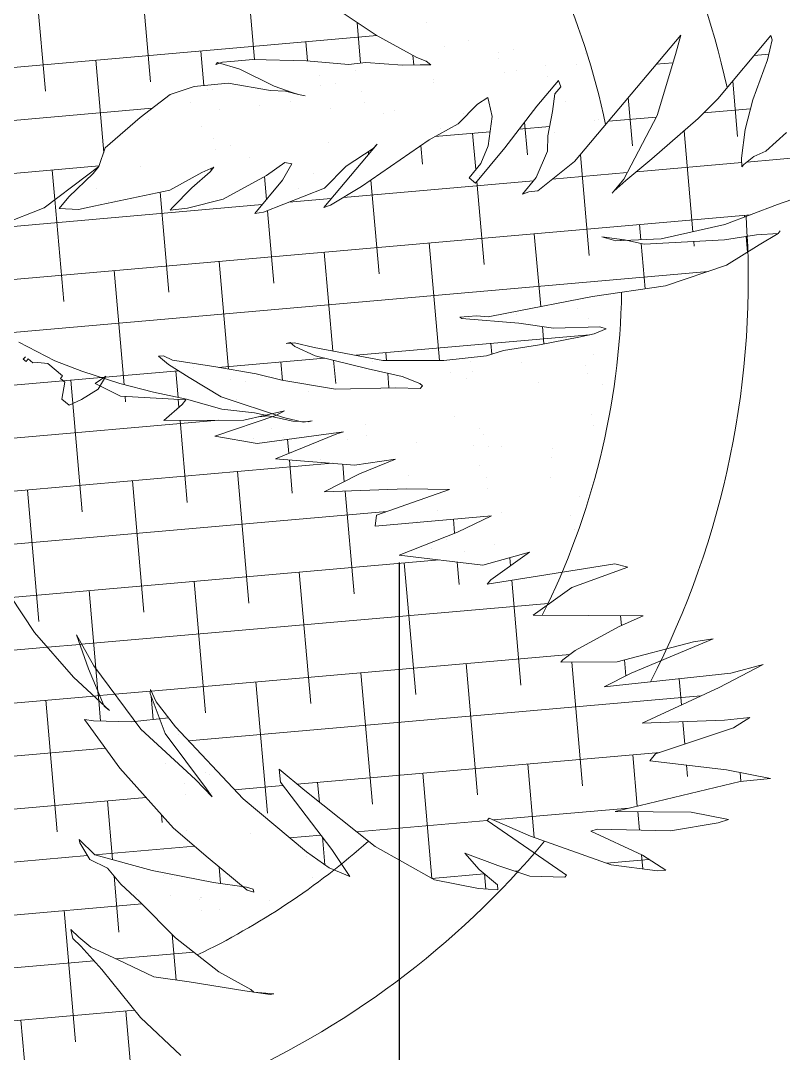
# Model space of a CAD drawing. Header units: millimetres. Extents: x 235.7 to 251.5, y 148.6 to 159.
# Drawn here: x 249.7616 to 249.9026, y 155.5818 to 155.7727 of the extents above; entities that cross this region are included whole.
import ezdxf

# ---------------------------------------------------------------- set-up
doc = ezdxf.new("R2010")
doc.units = ezdxf.units.MM
doc.linetypes.add('DASHDOT', pattern=[1, 0.5, -0.25, 0, -0.25])
doc.layers.add('A-FURN', color=9, linetype='Continuous', lineweight=18)

msp = doc.modelspace()

# ---------------------------------------------------------------- linework, layer by layer
at = {"layer": 'A-FURN', "color": 1, "linetype": 'DASHDOT', "lineweight": 30}
msp.add_line((249.8316324047467, 151.8725683715978), (249.8316324047467, 159.0403760030065), dxfattribs=at)
at = {"layer": 'A-FURN', "color": 252}
for p, q in [((249.7834703488589, 155.7856119128928), (249.7855947700884, 155.7613296671269)), ((249.8028961454716, 155.7873114498765), (249.8048050471964, 155.7654926033222)), ((249.7640445522461, 155.7839123759093), (249.7661689734756, 155.7596301301433)), ((249.8273035542111, 155.7699450383581), (249.8188179699414, 155.7756556593905)), ((249.8237826951434, 155.7723145029942), (249.8244397848838, 155.7648039328951)), ((249.8365940130069, 155.7722541073327), (249.8365940130069, 155.7722541073327)), ((249.8274185358036, 155.7698823942007), (249.74887907985, 155.7630110821653)), ((249.8143085807617, 155.7687354217553), (249.8146148803257, 155.7652344017178)), ((249.8348307117296, 155.7658440998554), (249.8273035542111, 155.7699450383581)), ((249.8444667900742, 155.7690351081556), (249.8444667900742, 155.7690351081556)), ((249.8836340291843, 155.77000003234), (249.864001466001, 155.7466026833495)), ((249.8826382967407, 155.7664054443088), (249.8836340291843, 155.77000003234)), ((249.9002997498471, 155.7699103409342), (249.8904834682265, 155.7582116664633)), ((249.899684076519, 155.7653927431919), (249.9005104283085, 155.7691294573808)), ((249.9005104283085, 155.7691294573808), (249.9002997498471, 155.7699103409342)), ((249.7948827841488, 155.767035884772), (249.7954405674154, 155.7606603928617)), ((249.8400369423908, 155.7677969264359), (249.8400369423908, 155.7677969264359)), ((249.8498680186405, 155.7668030513472), (249.8498680186405, 155.7668030513472)), ((249.8526998785993, 155.767244050701), (249.8526998785993, 155.767244050701)), ((249.8659472580175, 155.7666656576245), (249.8659472580175, 155.7666656576245)), ((249.8999151812979, 155.7664377854091), (249.8971855669232, 155.7661989750956)), ((249.7754569875361, 155.7653363477881), (249.7769469694339, 155.7483057767674)), ((249.7976942954823, 155.7645847435693), (249.7988965175226, 155.7649855443498)), ((249.7979917585385, 155.7649392488249), (249.7976942954823, 155.7645847435693)), ((249.8021313057299, 155.7636808320556), (249.7979917585385, 155.7649392488249)), ((249.7988965175226, 155.7649855443498), (249.8004375005421, 155.7651020928933)), ((249.8004375005421, 155.7651020928933), (249.80452338015, 155.7654996539261)), ((249.80452338015, 155.7654996539261), (249.8144178725448, 155.7652519780006)), ((249.8144178725448, 155.7652519780006), (249.8222053839542, 155.7645572059343)), ((249.8222053839542, 155.7645572059343), (249.825386504462, 155.7649084715395)), ((249.825386504462, 155.7649084715395), (249.8321990306531, 155.7644276985664)), ((249.8321990306531, 155.7644276985664), (249.8354503773949, 155.7645186695534)), ((249.834101255601, 155.7662415214207), (249.8342549119728, 155.764485221054)), ((249.8365823732684, 155.7651797647969), (249.8348307117296, 155.7658440998554)), ((249.8354503773949, 155.7645186695534), (249.8374292758043, 155.7644691344267)), ((249.8374292758043, 155.7644691344267), (249.8365823732684, 155.7651797647969)), ((249.8498611217616, 155.7655985398607), (249.8498611217616, 155.7655985398607)), ((249.8642819365901, 155.7646135429428), (249.8642819365901, 155.7646135429428)), ((249.8821816246216, 155.7648863002359), (249.8791182434878, 155.7646182891147)), ((249.8792544825248, 155.7551490064974), (249.8826382967407, 155.7664054443088)), ((249.8969572334478, 155.7580151456207), (249.899684076519, 155.7653927431919)), ((249.808472799694, 155.7605747759956), (249.8021313057299, 155.7636808320556)), ((249.8235029632393, 155.7633711263291), (249.8235029632393, 155.7633711263291)), ((249.8510407712587, 155.7630835552393), (249.8510407712587, 155.7630835552393)), ((249.8533148097322, 155.7633982979644), (249.8533148097322, 155.7633982979644)), ((249.8587019742939, 155.7643597177398), (249.8587019742939, 155.7643597177398)), ((249.7936868231272, 155.7604967638237), (249.7999499098292, 155.7610811265831)), ((249.7999499098292, 155.7610811265831), (249.8077787192685, 155.7597475970334)), ((249.8168073295223, 155.7625166415108), (249.8168073295223, 155.7625166415108)), ((249.8197425986283, 155.7610455777271), (249.8197425986283, 155.7610455777271)), ((249.8379168811889, 155.7611816179249), (249.8379168811889, 155.7611816179249)), ((249.8379684538109, 155.7618141929424), (249.8379684538109, 155.7618141929424)), ((249.8610024884364, 155.7616039347229), (249.8570363140622, 155.756877197436)), ((249.8589565003687, 155.7624264002602), (249.8589565003687, 155.7624264002602)), ((249.8614527735634, 155.7604206304815), (249.8610024884364, 155.7616039347229)), ((249.8932398421425, 155.7614966090117), (249.8941361884423, 155.7512513239237)), ((249.783697168747, 155.7547832433605), (249.7892456241702, 155.7589877717074)), ((249.7892456241702, 155.7589877717074), (249.7936868231272, 155.7604967638237)), ((249.7960738090394, 155.7599711167133), (249.7960738090394, 155.7599711167133)), ((249.797137907838, 155.7599392013111), (249.797137907838, 155.7599392013111)), ((249.8077787192685, 155.7597475970334), (249.8105632222514, 155.7596261888646)), ((249.8118067422728, 155.7593882321037), (249.808472799694, 155.7605747759956)), ((249.8105632222514, 155.7596261888646), (249.8129511079134, 155.7590321070472)), ((249.8129511079134, 155.7590321070472), (249.8118067422728, 155.7593882321037)), ((249.8129511079134, 155.7590321070472), (249.8141946280413, 155.7587941502957)), ((249.8141946280413, 155.7587941502957), (249.8129511079134, 155.7590321070472)), ((249.8170618555972, 155.7605833240311), (249.8170618555972, 155.7605833240311)), ((249.8246757158574, 155.7596516302212), (249.8246757158574, 155.7596516302212)), ((249.8599323413484, 155.7558567373302), (249.8603620756131, 155.7591207777453)), ((249.8603620756131, 155.7591207777453), (249.8614527735634, 155.7604206304815)), ((249.7929977057329, 155.7576164595724), (249.7929977057329, 155.7576164595724)), ((249.8056606419414, 155.7570635838375), (249.8056606419414, 155.7570635838375)), ((249.8115518257876, 155.7577496929069), (249.8115518257876, 155.7577496929069)), ((249.8251369303157, 155.7576090094321), (249.8251369303157, 155.7576090094321)), ((249.8460676821357, 155.7572207040038), (249.8424568273147, 155.7536053979256)), ((249.8479639847663, 155.7584486837073), (249.8460676821357, 155.7572207040038)), ((249.8481746632276, 155.757667800154), (249.8479639847663, 155.7584486837073)), ((249.8487777704071, 155.7549466866287), (249.8481746632276, 155.757667800154)), ((249.8623272907222, 155.7576567143497), (249.8623272907222, 155.7576567143497)), ((249.8739328973912, 155.7584385890354), (249.8747103918294, 155.7495517869403)), ((249.8904834682265, 155.7582116664633), (249.8868726134055, 155.7545963603851)), ((249.8955483252741, 155.7525522004558), (249.8969572334478, 155.7580151456207)), ((249.7859152722164, 155.7564640857215), (249.7431786214039, 155.7527251132584)), ((249.7983106604561, 155.7562197052031), (249.7983106604561, 155.7562197052031)), ((249.8189080213595, 155.7564851907611), (249.8189080213595, 155.7564851907611)), ((249.8285906182863, 155.7554087675359), (249.8285906182863, 155.7554087675359)), ((249.8307527370747, 155.7559680393044), (249.8307527370747, 155.7559680393044)), ((249.8434156732831, 155.7554151635696), (249.8434156732831, 155.7554151635696)), ((249.8570363140622, 155.756877197436), (249.8511283505413, 155.7491483342111)), ((249.8590481331593, 155.7513630973041), (249.8599323413484, 155.7558567373302)), ((249.8731274630453, 155.7433752192368), (249.8792544825248, 155.7551490064974)), ((249.8965288917732, 155.7563542800482), (249.8878719137504, 155.7555968926108)), ((249.7772273958537, 155.7491367362653), (249.783697168747, 155.7547832433605)), ((249.7851867703863, 155.7543177678888), (249.7851867703863, 155.7543177678888)), ((249.8424568273147, 155.7536053979256), (249.8370943107903, 155.7506544269452)), ((249.8480050863659, 155.7495539945983), (249.8487777704071, 155.7549466866287)), ((249.8593909104013, 155.753105127692), (249.8537775303782, 155.7526140205759)), ((249.8547560043627, 155.7538940710648), (249.8552845952167, 155.7478522499565)), ((249.8677216224096, 155.7542201460546), (249.8677216224096, 155.7542201460546)), ((249.8685077684165, 155.7543196190366), (249.8685077684165, 155.7543196190366)), ((249.8790876232303, 155.7548283667732), (249.8702551836982, 155.7540556284429)), ((249.8868726134055, 155.7545963603851), (249.8782793010504, 155.7471070738192)), ((249.7950184071824, 155.7530560472987), (249.7950184071824, 155.7530560472987)), ((249.8483758236417, 155.7521414324727), (249.8381746763971, 155.7512489477339)), ((249.8391698168841, 155.7526889344383), (249.8391698168841, 155.7526889344383)), ((249.8451468126644, 155.7518589306181), (249.8457355755489, 155.7451293400555)), ((249.8590150162641, 155.7485717305957), (249.8590481331593, 155.7513630973041)), ((249.8603309411728, 155.7519864858699), (249.8603309411728, 155.7519864858699)), ((249.884255819052, 155.7523157586813), (249.8858881172533, 155.7336585048657)), ((249.8948747955463, 155.7472776768763), (249.8955483252741, 155.7525522004558)), ((249.9031664561361, 155.7519995545566), (249.8993862208254, 155.748526374597)), ((249.7972751721126, 155.7508458582092), (249.7972751721126, 155.7508458582092)), ((249.8004127388699, 155.7496194790037), (249.8004127388699, 155.7496194790037)), ((249.8176644415192, 155.7381622502862), (249.8274807230332, 155.7498609247478)), ((249.8184362964012, 155.7501434096409), (249.8184362964012, 155.7501434096409)), ((249.8370943107903, 155.7506544269452), (249.8246257975599, 155.7419866957631)), ((249.8274807230332, 155.7498609247478), (249.8267866426075, 155.7490337457855)), ((249.8355583650523, 155.7495866841821), (249.8358587986039, 155.7461527129732)), ((249.8466705930591, 155.7462436587069), (249.8480050863659, 155.7495539945983)), ((249.7760622830365, 155.7456842742555), (249.7772273958537, 155.7491367362653)), ((249.7975296981874, 155.7489125407295), (249.7975296981874, 155.7489125407295)), ((249.8038664268405, 155.7474192371075), (249.8038664268405, 155.7474192371075)), ((249.8267866426075, 155.7490337457855), (249.821762887169, 155.7457985225773)), ((249.8258710814633, 155.7484441381307), (249.825910816127, 155.7479899688463)), ((249.8511283505413, 155.7491483342111), (249.8456748607801, 155.7426490706365)), ((249.8569285859769, 155.7436772898376), (249.8590150162641, 155.7485717305957)), ((249.865069773703, 155.7478758522118), (249.8666970305066, 155.7292762218357)), ((249.8971511571765, 155.747582646966), (249.8953250807127, 155.7460943727995)), ((249.9225751286934, 155.7488457870902), (249.8958300047629, 155.7465058919418)), ((249.8993862208254, 155.748526374597), (249.8971511571765, 155.747582646966)), ((249.7761076781373, 155.7458187890071), (249.751768661951, 155.7436894010094)), ((249.7760622830365, 155.7456842742555), (249.7737693630851, 155.7439836209032)), ((249.7749715852413, 155.7443844215865), (249.7760622830365, 155.7456842742555)), ((249.7837135004167, 155.745787572441), (249.7837135004167, 155.745787572441)), ((249.7973220248732, 155.7455657656428), (249.7950869611662, 155.7446220380604)), ((249.796627944341, 155.7447385866711), (249.7973220248732, 155.7455657656428)), ((249.810455494224, 155.7464262812176), (249.8070305783018, 155.7440645325059)), ((249.8100257599013, 155.7431622408512), (249.8116990141874, 155.7461883245054)), ((249.8116990141874, 155.7461883245054), (249.810455494224, 155.7464262812176)), ((249.821762887169, 155.7457985225773), (249.8177554148139, 155.7417105428318)), ((249.8444891971584, 155.7436439532344), (249.8466705930591, 155.7462436587069)), ((249.864001466001, 155.7466026833495), (249.8571929321378, 155.7412404283849)), ((249.8782793010504, 155.7471070738192), (249.8734662241218, 155.7430909671157)), ((249.8949024379085, 155.7464247403573), (249.8754186874508, 155.7447201330693)), ((249.8949284632459, 155.7456216989769), (249.8948747955463, 155.7472776768763)), ((249.8953250807127, 155.7460943727995), (249.8949284632459, 155.7456216989769)), ((249.7737693630851, 155.7439836209032), (249.7659279877198, 155.7380784390974)), ((249.7674436262133, 155.7450607826837), (249.7679230552056, 155.739580884226)), ((249.7704972692919, 155.7400840626459), (249.7749715852413, 155.7443844215865)), ((249.7950869611662, 155.7446220380604), (249.7891584468987, 155.7413405193947)), ((249.793244326342, 155.7417380804668), (249.796627944341, 155.7447385866711)), ((249.7963764366253, 155.7452346967061), (249.7963764366253, 155.7452346967061)), ((249.796781156394, 155.7453373907197), (249.7968141319783, 155.7449604780674)), ((249.8070305783018, 155.7440645325059), (249.7990363808076, 155.7396971602459)), ((249.806695763488, 155.7438816172188), (249.8070671792321, 155.7396363158381)), ((249.8157737352127, 155.7443595069184), (249.8157737352127, 155.7443595069184)), ((249.8456748607801, 155.7426490706365), (249.8444891971584, 155.7436439532344)), ((249.8464511189343, 155.74403037373), (249.8464511189343, 155.74403037373)), ((249.8543505726486, 155.7406049107071), (249.8569285859769, 155.7436772898376)), ((249.873751441966, 155.7445742679901), (249.8598856689573, 155.7433611700408)), ((249.7756885474239, 155.7416299485752), (249.7756885474239, 155.7416299485752)), ((249.7896334715117, 155.7381227744951), (249.793244326342, 155.7417380804668)), ((249.8048697332542, 155.7370174824836), (249.8100257599013, 155.7431622408512)), ((249.8177554148139, 155.7417105428318), (249.8065098706937, 155.7372521994874)), ((249.8128789078304, 155.7416776534927), (249.8128789078304, 155.7416776534927)), ((249.8246257975599, 155.7419866957631), (249.8188666636174, 155.7385630510182)), ((249.8564080347219, 155.7430569164692), (249.8212521871999, 155.7399811783544)), ((249.8263322490133, 155.7431729689137), (249.8278454372811, 155.7258771478685)), ((249.8459263493732, 155.742948785264), (249.8472712338939, 155.7275766848521)), ((249.8709460671446, 155.7407755137643), (249.8731274630453, 155.7433752192368)), ((249.8734662241218, 155.7430909671157), (249.8712435303073, 155.7411300190293)), ((249.9015177449918, 155.7386830982502), (249.910866986588, 155.7419134619004)), ((249.7687124907606, 155.7379570308801), (249.7704972692919, 155.7400840626459)), ((249.7891584468987, 155.7413405193947), (249.7751449580009, 155.7383992675789)), ((249.787376318683, 155.7409664735101), (249.7889938440555, 155.7224780739012)), ((249.819027365447, 155.7397865316727), (249.8111679735175, 155.7390989239767)), ((249.8555527948049, 155.7410057113904), (249.8543505726486, 155.7406049107071)), ((249.8571929321378, 155.7412404283849), (249.8555527948049, 155.7410057113904)), ((249.8712435303073, 155.7411300190293), (249.8709460671446, 155.7407755137643)), ((249.8062556368634, 155.738669150208), (249.748311661315, 155.7335997092279)), ((249.7659279877198, 155.7380784390974), (249.7581197291916, 155.7349646240487)), ((249.7679230552056, 155.739580884226), (249.7695680474428, 155.7207785369176)), ((249.772302598521, 155.7377637497945), (249.7687124907606, 155.7379570308801)), ((249.7751449580009, 155.7383992675789), (249.772302598521, 155.7377637497945)), ((249.7777430147028, 155.7391750749077), (249.7777430147028, 155.7391750749077)), ((249.7791422353946, 155.7394297066791), (249.7791422353946, 155.7394297066791)), ((249.7892368540934, 155.7376501007305), (249.7896334715117, 155.7381227744951)), ((249.7924179746012, 155.7380013663357), (249.7892368540934, 155.7376501007305)), ((249.7990363808076, 155.7396971602459), (249.7924179746012, 155.7380013663357)), ((249.8188666636174, 155.7385630510182), (249.8176644415192, 155.7381622502862)), ((249.8917718859101, 155.7349800609907), (249.9015177449918, 155.7386830982502)), ((249.8965024275239, 155.7367774778943), (249.7468451090783, 155.7236841591167)), ((249.8065098706937, 155.7372521994874), (249.8048697332542, 155.7370174824836)), ((249.8072500877715, 155.7375456616664), (249.8084196406683, 155.724177610885)), ((249.89541084118, 155.7366819764641), (249.8954378739873, 155.7363729900623)), ((249.8759850445672, 155.7349824394806), (249.8762314324323, 155.7321662132965)), ((249.8800347586517, 155.732343779158), (249.8917718859101, 155.7349800609907)), ((249.8565592479544, 155.7332829024969), (249.8577364362036, 155.7198275792392)), ((249.8690661267252, 155.7326872857257), (249.8716233928768, 155.7319510777897)), ((249.8732635303743, 155.7321857947449), (249.8690661267252, 155.7326872857257)), ((249.8716233928768, 155.7319510777897), (249.8800347586517, 155.732343779158)), ((249.8768949360578, 155.7313537561666), (249.8732635303743, 155.7321857947449)), ((249.8917387690149, 155.7321886942823), (249.8768949360578, 155.7313537561666)), ((249.897663094747, 155.7330573091722), (249.8917387690149, 155.7321886942823)), ((249.895752466948, 155.7327771760683), (249.8960047052796, 155.7298940787454)), ((249.9016498198863, 155.7333367016867), (249.897663094747, 155.7330573091722)), ((249.8981546777393, 155.7312352474866), (249.9016498198863, 155.7333367016867)), ((249.9016498198863, 155.7333367016867), (249.9020464373137, 155.7338093753447)), ((249.9020464373137, 155.7338093753447), (249.9016498198863, 155.7333367016867)), ((249.8371334513416, 155.7315833655135), (249.8390312583935, 155.7098913316493)), ((249.8762903947887, 155.7314922704781), (249.8770260106015, 155.7230841432636)), ((249.8860447298126, 155.7318684151215), (249.8861228271195, 155.7309757588192)), ((249.8920980808473, 155.7274570974953), (249.8981546777393, 155.7312352474866)), ((249.8177076547288, 155.7298838285298), (249.819304285138, 155.7116342594445)), ((249.7788560615033, 155.7264847545625), (249.7807016870484, 155.7053891580497)), ((249.798281858116, 155.7281842915464), (249.800024175748, 155.7082695098842)), ((249.8808112387554, 155.7236375115858), (249.8920980808473, 155.7274570974953)), ((249.8887018303525, 155.7263077706571), (249.7587213969246, 155.7149359562519)), ((249.8673224498516, 155.7216655648022), (249.8808112387554, 155.7236375115858)), ((249.8514994430827, 155.7186317220526), (249.8673224498516, 155.7216655648022)), ((249.8646171602729, 155.7194294195122), (249.8646171602729, 155.7194294195122)), ((249.842790614261, 155.7178845153221), (249.8458725804553, 155.7181176124763)), ((249.8431293752888, 155.717600263143), (249.842790614261, 155.7178845153221)), ((249.8537013897879, 155.7167840829172), (249.8431293752888, 155.717600263143)), ((249.8458725804553, 155.7181176124763), (249.8480208594609, 155.7179259512404)), ((249.8480208594609, 155.7179259512404), (249.8514994430827, 155.7186317220526)), ((249.8533180886766, 155.7182800819075), (249.8533180886766, 155.7182800819075)), ((249.8665654680948, 155.717701688831), (249.8665654680948, 155.717701688831)), ((249.8601172985609, 155.7158306361795), (249.8537013897879, 155.7167840829172)), ((249.8580593674293, 155.71613645844), (249.8583414447989, 155.7129122993508)), ((249.868698044816, 155.7160812115358), (249.8601172985609, 155.7158306361795)), ((249.8676073469237, 155.7147813587509), (249.869842410466, 155.7157250863726)), ((249.869842410466, 155.7157250863726), (249.868698044816, 155.7160812115358)), ((249.7612342232323, 155.7132212927332), (249.7679144781569, 155.7098309846494)), ((249.8114296940027, 155.7131885554852), (249.8106943155568, 155.7130001338997)), ((249.8106943155568, 155.7130001338997), (249.8122352986829, 155.7131166824525)), ((249.8122765965967, 155.7124779250664), (249.8114296940027, 155.7131885554852)), ((249.8122352986829, 155.7131166824525), (249.8158667043177, 155.7122846438162)), ((249.8668258617273, 155.7146066279826), (249.8235879375568, 155.7108237997834)), ((249.8485458866316, 155.7130073373925), (249.8487197388998, 155.7110201968734)), ((249.8575392852327, 155.712758257049), (249.8647649874344, 155.7141458410732)), ((249.8647649874344, 155.7141458410732), (249.8676073469237, 155.7147813587509)), ((249.8160195263793, 155.7107468344258), (249.8122765965967, 155.7124779250664)), ((249.8158667043177, 155.7122846438162), (249.8285704393458, 155.7098811190247)), ((249.8291200900188, 155.7113078004089), (249.829244850863, 155.709881777435)), ((249.8477397585186, 155.7107111975337), (249.8508795811126, 155.7117012205251)), ((249.8508795811126, 155.7117012205251), (249.8575392852327, 155.712758257049)), ((249.7620769370683, 155.7100977586265), (249.7624735545444, 155.7105704323425)), ((249.7625850786829, 155.7096713804447), (249.7620769370683, 155.7100977586265)), ((249.7629816961104, 155.7101440541027), (249.7625850786829, 155.7096713804447)), ((249.7638285987043, 155.7094334236839), (249.7629816961104, 155.7101440541027)), ((249.7647333575913, 155.7094797190929), (249.7638285987043, 155.7094334236839)), ((249.7666131017452, 155.7093120154665), (249.7647333575913, 155.7094797190929)), ((249.7693231900165, 155.7070379980914), (249.7666131017452, 155.7093120154665)), ((249.7679144781569, 155.7098309846494), (249.7729009280583, 155.707861937364)), ((249.7870837973297, 155.7106610631585), (249.7879885563719, 155.7107073586347)), ((249.7889469830558, 155.7090976762602), (249.7870837973297, 155.7106610631585)), ((249.7879885563719, 155.7107073586347), (249.7896410635301, 155.7099248552805)), ((249.7896410635301, 155.7099248552805), (249.7973004923824, 155.7087334517333)), ((249.8177825828885, 155.7103158970621), (249.7981130804334, 155.7085950385801)), ((249.809694293406, 155.7096082634254), (249.8099927248724, 155.7061971761552)), ((249.8258396039559, 155.7083465492847), (249.8160195263793, 155.7107468344258)), ((249.8194553992928, 155.7099070167526), (249.8198320759583, 155.7056015827638)), ((249.8266803345606, 155.7097681931147), (249.8266803345606, 155.7097681931147)), ((249.8285704393458, 155.7098811190247), (249.8398365343191, 155.7098921178192)), ((249.8398365343191, 155.7098921178192), (249.8477397585186, 155.7107111975337)), ((249.8448304767884, 155.7096919536902), (249.8448304767884, 155.7096919536902)), ((249.85421814258, 155.7094806220248), (249.85421814258, 155.7094806220248)), ((249.8674593079115, 155.7110106097284), (249.8674593079115, 155.7110106097284)), ((249.7729009280583, 155.707861937364), (249.7799365025453, 155.7055830603823)), ((249.7907747937331, 155.7079530216841), (249.7772236525869, 155.706767450456)), ((249.7927312108102, 155.7067278281849), (249.7889469830558, 155.7090976762602)), ((249.7901390452447, 155.7086833886386), (249.7901390452447, 155.7086833886386)), ((249.7902684967932, 155.7079087264417), (249.7906946308115, 155.7030379923242)), ((249.79361591581, 155.7086524907788), (249.79361591581, 155.7086524907788)), ((249.7973004923824, 155.7087334517333), (249.8051293017149, 155.7073999221743)), ((249.8051293017149, 155.7073999221743), (249.809905073097, 155.7062117584907)), ((249.832127430211, 155.7068964712308), (249.8258396039559, 155.7083465492847)), ((249.8294520519414, 155.7075134582716), (249.8296887112573, 155.7048084299123)), ((249.8410942525103, 155.7075786847104), (249.8410942525103, 155.7075786847104)), ((249.8450850028632, 155.7077586362106), (249.8450850028632, 155.7077586362106)), ((249.865991601077, 155.7089895051218), (249.865991601077, 155.7089895051218)), ((249.8664604097744, 155.7075424720749), (249.8664604097744, 155.7075424720749)), ((249.7764806295642, 155.7067024443648), (249.7455976340698, 155.7040005323633)), ((249.768926572647, 155.7065653243848), (249.7693231900165, 155.7070379980914)), ((249.769773475241, 155.705854693966), (249.768926572647, 155.7065653243848)), ((249.7691743603801, 155.7027327796601), (249.769773475241, 155.705854693966)), ((249.7708427001805, 155.706209189458), (249.7729671214099, 155.681926943692)), ((249.77534248142, 155.7056118776471), (249.7773379383546, 155.7069580259082)), ((249.7800314681586, 155.7032883250967), (249.77534248142, 155.7056118776471)), ((249.7773379383546, 155.7069580259082), (249.7758919208999, 155.7045467420213)), ((249.7770303736284, 155.7067505407382), (249.7764806295642, 155.7067024443648)), ((249.7799365025453, 155.7055830603823), (249.7861251743224, 155.7040148139167)), ((249.7986760873468, 155.7031490984669), (249.7927312108102, 155.7067278281849)), ((249.8003152791594, 155.7063362680965), (249.8003152791594, 155.7063362680965)), ((249.8031903580915, 155.7059155599815), (249.8031903580915, 155.7059155599815)), ((249.809905073097, 155.7062117584907), (249.819783007006, 155.704568399342)), ((249.8353622184183, 155.7055917589365), (249.832127430211, 155.7068964712308)), ((249.8358703599845, 155.7051653806968), (249.8353622184183, 155.7055917589365)), ((249.8440338833604, 155.706451194776), (249.8440338833604, 155.706451194776)), ((249.8572812627786, 155.7058728016995), (249.8572812627786, 155.7058728016995)), ((249.7758919208999, 155.7045467420213), (249.7728636224052, 155.7026576669676)), ((249.7861251743224, 155.7040148139167), (249.7922436200973, 155.7027068618747)), ((249.814729197109, 155.7041467596923), (249.814729197109, 155.7041467596923)), ((249.819783007006, 155.704568399342), (249.8309788758124, 155.7048396925994)), ((249.8309788758124, 155.7048396925994), (249.8354737425177, 155.7046927068742)), ((249.8354737425177, 155.7046927068742), (249.8358703599845, 155.7051653806968)), ((249.8691259784937, 155.705355650243), (249.8691259784937, 155.705355650243)), ((249.7705294044914, 155.7015957709436), (249.7691743603801, 155.7027327796601)), ((249.7728636224052, 155.7026576669676), (249.7705294044914, 155.7015957709436)), ((249.7921444656773, 155.7025886934144), (249.7800314681586, 155.7032883250967)), ((249.7808898235888, 155.7032387475538), (249.7809804827327, 155.7022025087965)), ((249.7880667671946, 155.6987610082963), (249.7914503852516, 155.7017615144521)), ((249.7907267754487, 155.70267057744), (249.7908526797684, 155.7012314844807)), ((249.7914503852516, 155.7017615144521), (249.7921444656773, 155.7025886934144)), ((249.7922436200973, 155.7027068618747), (249.7987710530088, 155.7008543632393)), ((249.8101899700045, 155.6993275524788), (249.7986760873468, 155.7031490984669)), ((249.8014880317774, 155.7026167719887), (249.8014880317774, 155.7026167719887)), ((249.7974902273531, 155.6958880493906), (249.808777069445, 155.6997076353002)), ((249.7987710530088, 155.7008543632393), (249.8048482007054, 155.7001851686227)), ((249.81037590901, 155.7005811098547), (249.8028527437615, 155.6988390204683)), ((249.8048482007054, 155.7001851686227), (249.8119416315827, 155.6986632175849)), ((249.808777069445, 155.6997076353002), (249.81037590901, 155.7005811098547)), ((249.8671929641502, 155.6998642466178), (249.8671929641502, 155.6998642466178)), ((249.7981887185573, 155.6988144126424), (249.7464213508965, 155.6942853548315)), ((249.8028527437615, 155.6988390204683), (249.7880667671946, 155.6987610082963)), ((249.7910674333259, 155.6987768400867), (249.7923929180227, 155.6836264806757)), ((249.8074574904687, 155.6996253251095), (249.8055141515464, 155.6994553049844)), ((249.8138213756787, 155.6984955140071), (249.8101899700045, 155.6993275524788)), ((249.8119416315827, 155.6986632175849), (249.8147261347302, 155.6985418093768)), ((249.8154615131275, 155.6987302309043), (249.8138213756787, 155.6984955140071)), ((249.8147261347302, 155.6985418093768), (249.8154615131275, 155.6987302309043)), ((249.8252983193786, 155.6980211703886), (249.8252983193786, 155.6980211703886)), ((249.8417362183285, 155.6995529416463), (249.8417362183285, 155.6995529416463)), ((249.867447490225, 155.6979309291381), (249.867447490225, 155.6979309291381)), ((249.8053190367343, 155.6945545198894), (249.7974902273531, 155.6958880493906)), ((249.8212535676512, 155.6966893106347), (249.8053190367343, 155.6945545198894)), ((249.8079995458927, 155.6973049948326), (249.8079995458927, 155.6973049948326)), ((249.8087066470126, 155.6917119980982), (249.8200513454949, 155.6962885099514)), ((249.8200513454949, 155.6962885099514), (249.8212535676512, 155.6966893106347)), ((249.8255528454534, 155.696087852909), (249.8255528454534, 155.696087852909)), ((249.8464594436673, 155.6973187218203), (249.8464594436673, 155.6973187218203)), ((249.8471305500159, 155.6961163733514), (249.8471305500159, 155.6961163733514)), ((249.8045647988957, 155.6954756455912), (249.8045647988957, 155.6954756455912)), ((249.8102420261207, 155.6956923348361), (249.8102420261207, 155.6956923348361)), ((249.8109453784799, 155.6953082955953), (249.811172968874, 155.6927069254866)), ((249.8220867418358, 155.6951751833795), (249.8220867418358, 155.6951751833795)), ((249.8347496780444, 155.6946223076446), (249.8347496780444, 155.6946223076446)), ((249.8453161619353, 155.6941884987218), (249.8453161619353, 155.6941884987218)), ((249.8479970574625, 155.6940439145682), (249.8479970574625, 155.6940439145682)), ((249.8505842379865, 155.6939161314552), (249.8505842379865, 155.6939161314552)), ((249.8598417731776, 155.6935267631115), (249.8598417731776, 155.6935267631115)), ((249.819210065853, 155.6908662988068), (249.7457365414644, 155.6844381983535)), ((249.8233066845554, 155.6905364531074), (249.8087066470126, 155.6917119980982)), ((249.8112781279926, 155.6915049512618), (249.8118187146355, 155.6853260176592)), ((249.8170120268826, 155.6915634112178), (249.8170120268826, 155.6915634112178)), ((249.8211348046718, 155.6907113254329), (249.8214181065862, 155.6874731697338)), ((249.8308711477269, 155.691639785001), (249.8233066845554, 155.6905364531074)), ((249.8242651112972, 155.6889267706842), (249.8308711477269, 155.691639785001)), ((249.8308412005526, 155.6916354169882), (249.8308418703509, 155.6916277611588)), ((249.8464889145534, 155.6904690026139), (249.8464889145534, 155.6904690026139)), ((249.8597300798849, 155.6919989903176), (249.8597300798849, 155.6919989903176)), ((249.8016809320831, 155.6893326983207), (249.8038053533126, 155.6650504525547)), ((249.8177003727904, 155.6855749988746), (249.8242651112972, 155.6889267706842)), ((249.8333650244836, 155.6885670652996), (249.8333650244836, 155.6885670652996)), ((249.8476608067404, 155.6881934633162), (249.8476608067404, 155.6881934633162)), ((249.7822551354704, 155.687633161337), (249.7843795566999, 155.663350915571)), ((249.8595967189763, 155.6881745478404), (249.8595967189763, 155.6881745478404)), ((249.7628293388577, 155.6859336243536), (249.7649537600871, 155.6616513785876)), ((249.8328829667754, 155.6861256848112), (249.8177003727904, 155.6855749988746)), ((249.8215718895715, 155.6857154221677), (249.8232311499255, 155.6667499895382)), ((249.8258600465407, 155.6859266010267), (249.8258600465407, 155.6859266010267)), ((249.8273758093726, 155.6812823990874), (249.8408977150742, 155.6860457124635)), ((249.8408977150742, 155.6860457124635), (249.8328829667754, 155.6861256848112)), ((249.8479153328153, 155.6862601458365), (249.8479153328153, 155.6862601458365)), ((249.8649910506637, 155.6847379795454), (249.8649910506637, 155.6847379795454)), ((249.8293059801257, 155.6819623334375), (249.7538995220791, 155.6753651232018)), ((249.8271320139094, 155.679271915923), (249.8273758093726, 155.6812823990874)), ((249.848635551054, 155.6811638904074), (249.8271320139094, 155.679271915923)), ((249.8387128521464, 155.6822150274367), (249.8387128521464, 155.6822150274367)), ((249.8423682757006, 155.6781666239694), (249.848635551054, 155.6811638904074)), ((249.8505575678614, 155.6816978759801), (249.8505575678614, 155.6816978759801)), ((249.86322050407, 155.6811450002452), (249.86322050407, 155.6811450002452)), ((249.8348725275306, 155.6801850174119), (249.8348725275306, 155.6801850174119)), ((249.8415987505362, 155.6805447621709), (249.8418255161623, 155.6779528192052)), ((249.8315895750683, 155.6739206598108), (249.8423682757006, 155.6781666239694)), ((249.840266859218, 155.6767484491169), (249.840266859218, 155.6767484491169)), ((249.8639519893099, 155.6786088043291), (249.8639519893099, 155.6786088043291)), ((249.8375869339086, 155.6751768793111), (249.8375869339086, 155.6751768793111)), ((249.8492897736193, 155.6758202314463), (249.8492897736193, 155.6758202314463)), ((249.7540572148039, 155.6747411004526), (249.7641661816737, 155.6596135813132)), ((249.8389646467476, 155.6730201138557), (249.7598336062035, 155.6660970448751)), ((249.8470365153208, 155.6720344843039), (249.8315895750683, 155.6739206598108)), ((249.8437205471886, 155.6745482072208), (249.8437205471886, 155.6745482072208)), ((249.8556916763456, 155.6744376688179), (249.8470365153208, 155.6720344843039)), ((249.8485443814452, 155.6693596661389), (249.8556916763456, 155.6744376688179)), ((249.8520097371524, 155.6734153447704), (249.8521410012843, 155.6719149888776)), ((249.832519163986, 155.6724562071834), (249.8346435852154, 155.6481739614174)), ((249.8422926245999, 155.6726137453315), (249.8426569465382, 155.6684495265221)), ((249.8714773776258, 155.6722672411319), (249.8478503009709, 155.6685324871187)), ((249.8634831801316, 155.6678998688718), (249.8738652632394, 155.6716731592564)), ((249.8738652632394, 155.6716731592564), (249.8714773776258, 155.6722672411319)), ((249.8130933673732, 155.6707566701996), (249.8152177886027, 155.6464744244336)), ((249.8478503009709, 155.6685324871187), (249.8485443814452, 155.6693596661389)), ((249.8523743666627, 155.6692476103963), (249.8540693818282, 155.649873498401)), ((249.7742417741476, 155.6673575962324), (249.7755036542012, 155.6529342412198)), ((249.7936675707603, 155.6690571332161), (249.7957919919898, 155.6447748874501)), ((249.8563358851826, 155.6628218661349), (249.8634831801316, 155.6678998688718)), ((249.8591010460547, 155.6649945771033), (249.7728622349877, 155.657449658779)), ((249.8766908679772, 155.662657062046), (249.8563358851826, 155.6628218661349)), ((249.872121586463, 155.6606514384488), (249.8766908679772, 155.662657062046)), ((249.8725224990901, 155.6626908112386), (249.8726794962647, 155.6608963253222)), ((249.7641661816737, 155.6596135813132), (249.7713751290756, 155.6513495503911)), ((249.8641273889687, 155.6562840661887), (249.872121586463, 155.6606514384488)), ((249.7741059644169, 155.6528841200732), (249.7718834669164, 155.6591791037098)), ((249.7718834669164, 155.6591791037098), (249.775138805919, 155.6534270469144)), ((249.8859696870925, 155.6578917884361), (249.8718983418044, 155.6541936106766)), ((249.8744390495861, 155.6520617194201), (249.8896176511946, 155.6584554332363)), ((249.8896176511946, 155.6584554332363), (249.8859696870925, 155.6578917884361)), ((249.7665365976161, 155.6568962372194), (249.7160777375898, 155.6524816589925)), ((249.7725050937538, 155.6574184129697), (249.7665365976161, 155.6568962372194)), ((249.7728622349877, 155.657449658779), (249.7725050937538, 155.6574184129697)), ((249.86183446892, 155.6545834127206), (249.8641273889687, 155.6562840661887)), ((249.8631537177616, 155.6555618965186), (249.7857413992445, 155.6487891962311)), ((249.8439315992759, 155.6538801790625), (249.8460560205054, 155.6295979332965)), ((249.8614378514532, 155.6541107388981), (249.86183446892, 155.6545834127206)), ((249.8718983418044, 155.6541936106766), (249.8614378514532, 155.6541107388981)), ((249.8634844961724, 155.6541269531559), (249.8654818171183, 155.6312974702798)), ((249.873235169543, 155.6545449506878), (249.8734937003175, 155.6515899304133)), ((249.7770059840309, 155.6460206320297), (249.7741059644169, 155.6528841200732)), ((249.775138805919, 155.6534270469144), (249.7837977631035, 155.6417312719415)), ((249.7755036542013, 155.6529342412199), (249.7758741617721, 155.6486993203058)), ((249.8245058026631, 155.6521806420786), (249.8266302238926, 155.6278983963126)), ((249.892914288236, 155.6520646188509), (249.8694731505959, 155.649583422107)), ((249.8694731505959, 155.649583422107), (249.8744390495861, 155.6520617194201)), ((249.890732892384, 155.6494649134364), (249.8988964703005, 155.6536901597332)), ((249.8988964703005, 155.6536901597332), (249.892914288236, 155.6520646188509)), ((249.7713751290756, 155.6513495503911), (249.7780222671631, 155.6451678755503)), ((249.8050800060504, 155.6504811050951), (249.8072044272799, 155.6261988593292)), ((249.883328185949, 155.6510499494203), (249.883751026839, 155.6462168559315)), ((249.7758741617721, 155.6486993203058), (249.7760202330455, 155.6470297180113)), ((249.7790085368129, 155.6482001470952), (249.776189294118, 155.6479534953197)), ((249.7855979922061, 155.6487766497409), (249.7790085368129, 155.6482001470952)), ((249.7855619907329, 155.6483056481992), (249.7856198471232, 155.649062574143)), ((249.7883339277805, 155.6409455287815), (249.7855619907329, 155.6483056481992)), ((249.7856198471232, 155.649062574143), (249.7866195717881, 155.6468141342271)), ((249.8765292758873, 155.6428572005175), (249.890732892384, 155.6494649134364)), ((249.7751268487758, 155.6478605433966), (249.7107910041376, 155.6422318863324)), ((249.7662284128248, 155.647082031128), (249.7683528340543, 155.622799785362)), ((249.776189294118, 155.6479534953197), (249.7751268487758, 155.6478605433966)), ((249.7760202330455, 155.6470297180113), (249.7763519283893, 155.6432384228826)), ((249.7857363513964, 155.6478426812262), (249.7861118452388, 155.6435507669684)), ((249.7866195717881, 155.6468141342271), (249.790230230353, 155.6421735085337)), ((249.8873510774406, 155.6478916477616), (249.7926422120647, 155.6396056957059)), ((249.7780222671631, 155.6451678755503), (249.7770059840309, 155.6460206320297)), ((249.7750250782894, 155.6432711850995), (249.7733804953341, 155.6435388833229)), ((249.7733804953341, 155.6435388833229), (249.7740457739901, 155.6425802720879)), ((249.7740457739901, 155.6425802720879), (249.7798998391669, 155.6345551982424)), ((249.7820842388254, 155.6430968822541), (249.7750250782894, 155.6432711850995)), ((249.7889130356943, 155.643866442682), (249.7820842388254, 155.6430968822541)), ((249.8917118698723, 155.643407886454), (249.8765292758873, 155.6428572005175)), ((249.8840211846006, 155.6431289385861), (249.8843842541529, 155.6389790346142)), ((249.896433973506, 155.643875700612), (249.8917118698723, 155.643407886454)), ((249.8934056750115, 155.6419866255583), (249.896433973506, 155.643875700612)), ((249.7837977631035, 155.6417312719415), (249.7939027375874, 155.6324467807884)), ((249.7839547855283, 155.6414014640255), (249.7839547855283, 155.6414014640255)), ((249.7959353038031, 155.6307412677717), (249.7883339277805, 155.6409455287815)), ((249.790230230353, 155.6421735085337), (249.8027312716336, 155.6288648113714)), ((249.7906933013902, 155.6408078815417), (249.7906933013902, 155.6408078815417)), ((249.8789790103257, 155.6371770166574), (249.8934056750115, 155.6419866255583)), ((249.7772011031303, 155.6382547737219), (249.7035372422633, 155.6318100209845)), ((249.8797717349579, 155.6374412978014), (249.8127022517001, 155.6315734783478)), ((249.8747698311787, 155.637003687925), (249.8755990644458, 155.6275255083111)), ((249.8778883123173, 155.6358771639698), (249.8789790103257, 155.6371770166574)), ((249.7883286514636, 155.6354778719875), (249.7883286514636, 155.6354778719875)), ((249.8553440345659, 155.6353041509414), (249.8565325521677, 155.6217193325894)), ((249.8920917324998, 155.6342289451658), (249.8778883123173, 155.6358771639698)), ((249.8847250426892, 155.6350838038205), (249.884907613731, 155.6329970072636)), ((249.7798998391669, 155.6345551982424), (249.7898260776737, 155.6234822294051)), ((249.7957634224542, 155.6337217154713), (249.7957634224542, 155.6337217154713)), ((249.7964209544889, 155.6334596385146), (249.7964209544889, 155.6334596385146)), ((249.8096347711196, 155.6319323309439), (249.8093704250166, 155.634369192348)), ((249.8093704250166, 155.634369192348), (249.8141130795035, 155.6303896619561)), ((249.8359182379531, 155.6336046139578), (249.8376192704717, 155.6141617233016)), ((249.9002593028602, 155.6326111634276), (249.8920917324998, 155.6342289451658)), ((249.8946310814641, 155.6337259666544), (249.8947724735015, 155.6321098482713)), ((249.7918946644633, 155.6316826230376), (249.7918946644633, 155.6316826230376)), ((249.7939027375874, 155.6324467807884), (249.7969928849163, 155.6292497537508)), ((249.8100851609622, 155.6313445125768), (249.801137376983, 155.630561682915)), ((249.819140630898, 155.6195259255523), (249.8096347711196, 155.6319323309439)), ((249.8164924413403, 155.631905076974), (249.816812195667, 155.6282502682962)), ((249.8714969467347, 155.6265402381133), (249.8946324402329, 155.6320970538513)), ((249.8946324402329, 155.6320970538513), (249.9002593028602, 155.6326111634276)), ((249.7847639221842, 155.6291291912373), (249.7182390970772, 155.6233090231975)), ((249.7921491905382, 155.6297493055579), (249.7921491905382, 155.6297493055579)), ((249.7969928849163, 155.6292497537508), (249.7959353038031, 155.6307412677717)), ((249.7969361750722, 155.6300022193633), (249.7969361750722, 155.6300022193633)), ((249.8141130795035, 155.6303896619561), (249.8271140811671, 155.6200847106879)), ((249.7776408481148, 155.6285060030069), (249.7785919112381, 155.6176353017649)), ((249.8027312716336, 155.6288648113714), (249.8144185272156, 155.6190581113363)), ((249.8740501462204, 155.6271534802335), (249.8490310980646, 155.6249645971477)), ((249.7876558052868, 155.6259032228653), (249.787778630667, 155.6244993223455)), ((249.8478451305845, 155.6248399248648), (249.8482417480513, 155.6253125986874)), ((249.8482417480513, 155.6253125986874), (249.8558267619788, 155.6219685859153)), ((249.8855475448463, 155.6264298288064), (249.8714969467347, 155.6265402381133)), ((249.8756881458013, 155.6265073037584), (249.8759867702302, 155.6230940109164)), ((249.8924715951367, 155.625050003771), (249.8855475448463, 155.6264298288064)), ((249.7898260776737, 155.6234822294051), (249.7962591200048, 155.6179553513865)), ((249.8478640693408, 155.6248624953643), (249.8237481664029, 155.6227526272465)), ((249.8582930548938, 155.6176840853851), (249.8478451305845, 155.6248399248648)), ((249.8817673094197, 155.622956648944), (249.8905339945923, 155.6244607814536)), ((249.8905339945923, 155.6244607814536), (249.8924715951367, 155.625050003771)), ((249.7922918255656, 155.6230705917796), (249.7922918255656, 155.6230705917796)), ((249.8041365412807, 155.622553440323), (249.8041365412807, 155.622553440323)), ((249.8171130911124, 155.622172133377), (249.8113121882404, 155.6216646201374)), ((249.817373723716, 155.6218319733271), (249.8178234479397, 155.6166916019275)), ((249.8558267619788, 155.6219685859153), (249.8707448134308, 155.6167002016303)), ((249.8669813328042, 155.6228786367141), (249.8681835549605, 155.6232794373974)), ((249.8765576150243, 155.6184678684178), (249.8669813328042, 155.6228786367141)), ((249.8681835549605, 155.6232794373974), (249.8817673094197, 155.622956648944)), ((249.7752975156579, 155.6185260783425), (249.7724048102634, 155.621361245132)), ((249.7724048102634, 155.621361245132), (249.7725382527486, 155.6207588175718)), ((249.7725382527486, 155.6207588175718), (249.7743515719145, 155.6176845584216)), ((249.7937319429115, 155.6201265479692), (249.7753319790836, 155.618516759725)), ((249.8224538262515, 155.6145307945359), (249.819140630898, 155.6195259255523)), ((249.8271140811671, 155.6200847106879), (249.8380867054122, 155.613898176289)), ((249.7739329049833, 155.6183943566018), (249.7142733612386, 155.6131748228529)), ((249.7743515719145, 155.6176845584216), (249.7776583848235, 155.6160470952764)), ((249.7858970132949, 155.6156600642287), (249.7752975156579, 155.6185260783425)), ((249.7962591200048, 155.6179553513865), (249.8034732364882, 155.6119695011642)), ((249.8143992498288, 155.6181420210784), (249.8143992498288, 155.6181420210784)), ((249.8144185272156, 155.6190581113363), (249.8186117421554, 155.6161437167255)), ((249.8463452491067, 155.6158286872609), (249.843693017293, 155.6188596304245)), ((249.843693017293, 155.6188596304245), (249.8498238327286, 155.6165344580731)), ((249.8624862697849, 155.6147696907163), (249.8582930548938, 155.6176840853851)), ((249.8777515801439, 155.6176900703244), (249.8698895735167, 155.6170022338721)), ((249.8763845305269, 155.618547589921), (249.8766148235067, 155.6159153291173)), ((249.8808499842869, 155.6156716421514), (249.8765576150243, 155.6184678684178)), ((249.7776583848235, 155.6160470952764), (249.7801193356474, 155.6131162915894)), ((249.7982854981336, 155.6162739818106), (249.7985497478638, 155.6132535935735)), ((249.8186117421554, 155.6161437167255), (249.8224538262515, 155.6145307945359)), ((249.8497328594337, 155.6129861655276), (249.8463452491067, 155.6158286872609)), ((249.8498238327286, 155.6165344580731), (249.8557150415655, 155.6146117062546)), ((249.8707448134308, 155.6167002016303), (249.8793090012674, 155.615555093608)), ((249.7788556021097, 155.6146213013101), (249.7797652693442, 155.604223757241)), ((249.7972599379217, 155.6134371446487), (249.7858970132949, 155.6156600642287)), ((249.7880341944276, 155.6147100960604), (249.7880341944276, 155.6147100960604)), ((249.789557263691, 155.6140917142801), (249.789557263691, 155.6140917142801)), ((249.8155720024469, 155.6144225249705), (249.8155720024469, 155.6144225249705)), ((249.8473017912467, 155.6150260589893), (249.8375928237061, 155.6141766343949)), ((249.8380867054122, 155.613898176289), (249.8462542758793, 155.6122803945601)), ((249.8473332000721, 155.6149997040487), (249.8475773406414, 155.6122091645721)), ((249.8536716743457, 155.6155833515484), (249.8529353514514, 155.6155189316424)), ((249.8557150415655, 155.6146117062546), (249.8621888067288, 155.6144151854606)), ((249.8621888067288, 155.6144151854606), (249.8624862697849, 155.6147696907163)), ((249.8793090012674, 155.615555093608), (249.8808499842869, 155.6156716421514)), ((249.7801193356474, 155.6131162915894), (249.7835438772708, 155.6099249410764)), ((249.8033397941676, 155.6125719286851), (249.7972599379217, 155.6134371446487)), ((249.8024481123772, 155.6125205876561), (249.8024481123772, 155.6125205876561)), ((249.804552622659, 155.6122085935735), (249.8033397941676, 155.6125719286851)), ((249.8034732364882, 155.6119695011642), (249.8046860650861, 155.611606166062)), ((249.8046860650861, 155.611606166062), (249.804552622659, 155.6122085935735)), ((249.8462542758793, 155.6122803945601), (249.8498443835817, 155.6120871135233)), ((249.8498443835817, 155.6120871135233), (249.8497328594337, 155.6129861655276)), ((249.7830076202495, 155.6112417046483), (249.7830076202495, 155.6112417046483)), ((249.7892069470456, 155.6109905999525), (249.7892069470456, 155.6109905999525)), ((249.7947249944155, 155.6101841326635), (249.7947249944155, 155.6101841326635)), ((249.7948523359646, 155.6107245531916), (249.7948523359646, 155.6107245531916)), ((249.7949515953784, 155.6106551459852), (249.7949515953784, 155.6106551459852)), ((249.807515272173, 155.6101716774567), (249.807515272173, 155.6101716774567)), ((249.7839805748581, 155.6094861703945), (249.7267027804085, 155.6044750127085)), ((249.769627486792, 155.6082304379024), (249.7717519080214, 155.5839481921365)), ((249.7835438772708, 155.6099249410764), (249.7902438044656, 155.6031932079281)), ((249.7949795204903, 155.6082508151838), (249.7949795204903, 155.6082508151838)), ((249.798405283349, 155.608454904089), (249.798405283349, 155.608454904089)), ((249.7708757755109, 155.6047489103746), (249.7712427419842, 155.603092234566)), ((249.7723221281549, 155.6033313269752), (249.7708757755109, 155.6047489103746)), ((249.7712427419842, 155.603092234566), (249.7726890946768, 155.6016746512245)), ((249.774549554884, 155.6014547715274), (249.7723221281549, 155.6033313269752)), ((249.7895847397213, 155.6038554013904), (249.790325292175, 155.5953908481122)), ((249.7902438044656, 155.6031932079281), (249.7982056343718, 155.5968989925573)), ((249.7726890946768, 155.6016746512245), (249.7765963983091, 155.5973262640987)), ((249.7796010324554, 155.5990977895957), (249.774549554884, 155.6014547715274)), ((249.7935993779587, 155.6005404632065), (249.7792076297272, 155.5992813483879)), ((249.7751579892326, 155.5989270507533), (249.7354259195929, 155.5954509450814)), ((249.7861812976597, 155.5959734702632), (249.7796010324554, 155.5990977895957)), ((249.7765963983091, 155.5973262640987), (249.7837633737999, 155.5884860344814)), ((249.7982056343718, 155.5968989925573), (249.8041382678603, 155.5936312178102)), ((249.7927262689163, 155.5950532843851), (249.7861812976597, 155.5959734702632)), ((249.8030588817383, 155.5933921254589), (249.7927262689163, 155.5950532843851)), ((249.8077433927877, 155.5926918192781), (249.8030588817383, 155.5933921254589)), ((249.8041382678603, 155.5936312178102), (249.8047034646358, 155.5931244272842)), ((249.8047034646358, 155.5931244272842), (249.8083910244456, 155.5928352747412)), ((249.8083910244456, 155.5928352747412), (249.8077433927877, 155.5926918192781)), ((249.7826985037113, 155.5897995168713), (249.7301265100125, 155.5852000634037)), ((249.7810399220819, 155.5896544097814), (249.7825578872366, 155.5723039886702)), ((249.7616141254691, 155.5879548727979), (249.7637385466986, 155.5636726270318)), ((249.7837633737999, 155.5884860344814), (249.7912110144268, 155.581445936078))]:
    msp.add_line(p, q, dxfattribs=at)
for radius, start, end in [(0.1620203883498069, 12.60615729862109, 39.02279658145225), (0.1386203883498069, 11.88141388844312, 36.54926638774396), (0.1386203883498069, 6.892344839246118, 6.945839759649221), (0.1620203883498069, 332.653779147133, 4.091912498729379), (0.1386203883498069, 2.927508341210162, 3.043478656331943), (0.1386203883498069, 333.3826760945249, 358.9820564990652), (0.1386203883498069, 295.7173247040508, 311.4709259892591), (0.1620203883498069, 293.2959261679498, 320.1266340880071)]:
    msp.add_arc((249.7341000274465, 155.7249141683332), radius, start, end, dxfattribs=at)

doc.saveas('drawing.dxf')
